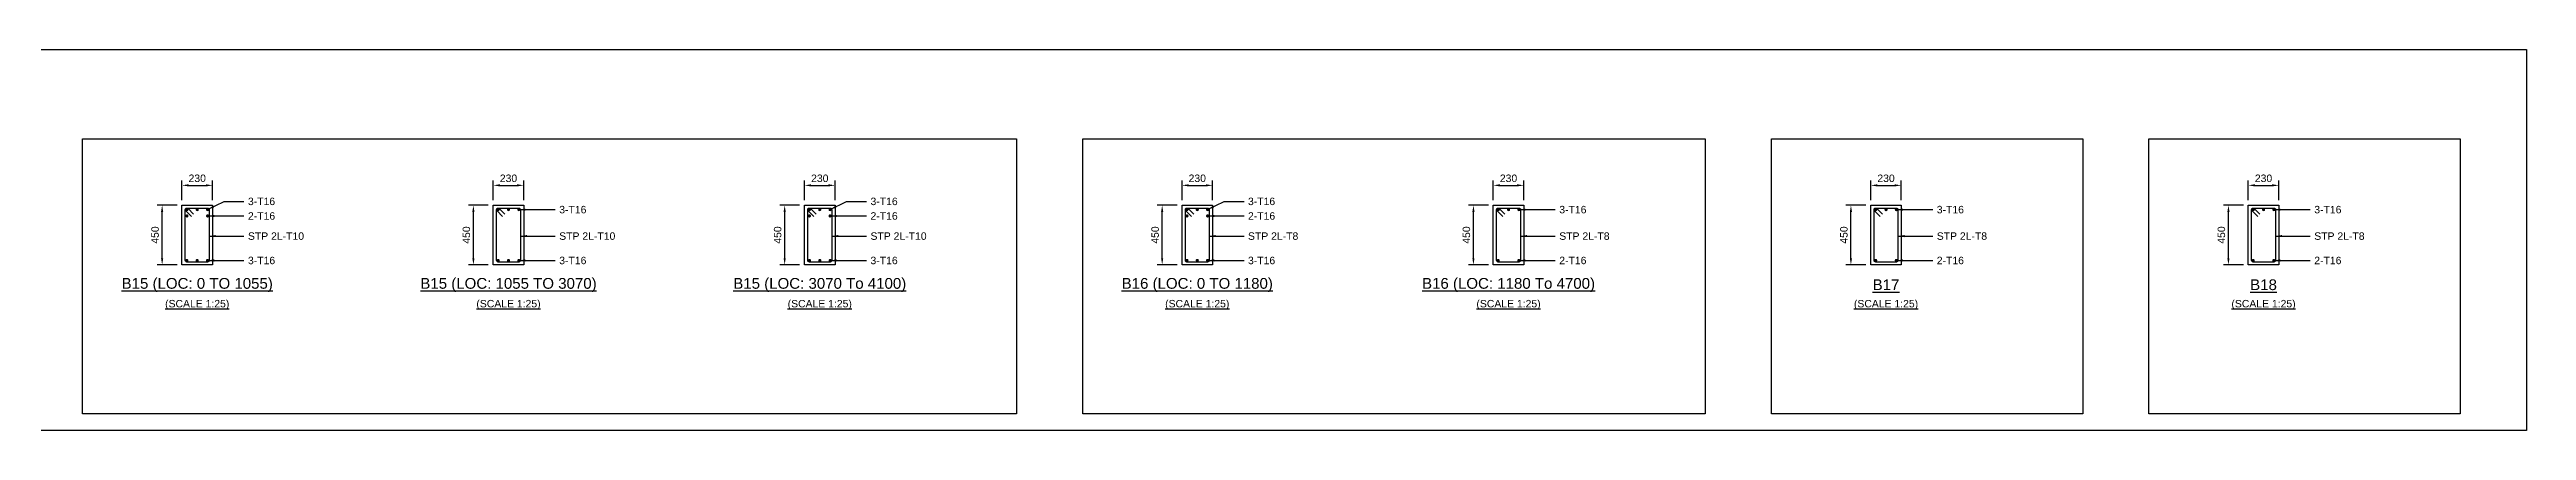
# Model space of a CAD drawing. Header units: inches. Extents: x -2000 to 143800, y -765100 to 3300.
# Drawn here: x 57400 to 132200, y -235200 to -223700 of the extents above; entities that cross this region are included whole.
import ezdxf
from ezdxf.enums import TextEntityAlignment as Align

# ---------------------------------------------------------------- set-up
doc = ezdxf.new("R2010")
doc.units = ezdxf.units.IN
doc.header["$LTSCALE"] = 1000
doc.header["$MEASUREMENT"] = 0
for name, color, linetype in [('Concrete Line', 2, 'Continuous'), ('Dimension', 31, 'Continuous'), ('Labels', 4, 'Continuous'), ('Link', 225, 'Continuous'), ('Reinforcement', 4, 'Continuous'), ('Schedule Border', 60, 'Continuous'), ('Text', 31, 'Continuous')]:
    doc.layers.add(name, color=color, linetype=linetype)
doc.styles.add('SC-SansSerif', font='SansSerif')
doc.dimstyles.new('SCBBSDimStyl', dxfattribs={"dimtxt": 225, "dimasz": 200, "dimexe": 150, "dimexo": 150, "dimgap": 100, "dimtad": 1, "dimtoh": 1, "dimdec": 0, "dimzin": 0, "dimdsep": 46, "dimtxsty": 'SC-SansSerif', "dimcen": 0.09, "dimclrd": 8, "dimclre": 8, "dimclrt": 31, "dimadec": 0, "dimazin": 0, "dimtfac": 1, "dimtdec": 0, "dimtix": 1, "dimtofl": 0, "dimtmove": 0, "dimatfit": 3, "dimfxl": 1, "dimtolj": 1, "dimtzin": 0, "dimarcsym": 0})

# ---------------------------------------------------------------- blocks, each defined once
blk = doc.blocks.new('*D157')
at = {"color": 8, "linetype": 'ByBlock', "lineweight": -2}
for p, q in [((61400, -228250), (61400, -227650)), ((61600, -227800), (62120, -227800)), ((62320, -228250), (62320, -227650))]:
    blk.add_line(p, q, dxfattribs=at)
at = {"color": 8}
for points in [[(61400, -227800), (61600, -227767), (61600, -227833)], [(62320, -227800), (62120, -227833), (62120, -227767)]]:
    blk.add_solid(points, dxfattribs=at)
at = {"layer": 'DEFPOINTS', "color": 31}
for p in [(61400, -227800), (61400, -228400), (62320, -228400)]:
    blk.add_point(p, dxfattribs=at)
at = {"color": 31, "insert": (61860, -227588), "char_height": 225, "attachment_point": 5, "style": 'SC-SansSerif'}
blk.add_mtext('\\A1;230', dxfattribs=at)
blk = doc.blocks.new('*D158')
at = {"color": 8, "linetype": 'ByBlock', "lineweight": -2}
for p, q in [((61250, -228400), (60650, -228400)), ((60800, -230000), (60800, -228600)), ((61250, -230200), (60650, -230200))]:
    blk.add_line(p, q, dxfattribs=at)
at = {"color": 8}
for points in [[(60800, -228400), (60833, -228600), (60767, -228600)], [(60800, -230200), (60767, -230000), (60833, -230000)]]:
    blk.add_solid(points, dxfattribs=at)
at = {"layer": 'DEFPOINTS', "color": 31}
for p in [(61400, -228400), (60800, -230200), (61400, -230200)]:
    blk.add_point(p, dxfattribs=at)
at = {"color": 31, "insert": (60588, -229300), "char_height": 225, "attachment_point": 5, "rotation": 90, "style": 'SC-SansSerif'}
blk.add_mtext('\\A1;450', dxfattribs=at)
blk = doc.blocks.new('*D159')
at = {"color": 8, "linetype": 'ByBlock', "lineweight": -2}
for p, q in [((70800, -228250), (70800, -227650)), ((71000, -227800), (71520, -227800)), ((71720, -228250), (71720, -227650))]:
    blk.add_line(p, q, dxfattribs=at)
at = {"color": 8}
for points in [[(70800, -227800), (71000, -227767), (71000, -227833)], [(71720, -227800), (71520, -227833), (71520, -227767)]]:
    blk.add_solid(points, dxfattribs=at)
at = {"layer": 'DEFPOINTS', "color": 31}
for p in [(70800, -227800), (70800, -228400), (71720, -228400)]:
    blk.add_point(p, dxfattribs=at)
at = {"color": 31, "insert": (71260, -227588), "char_height": 225, "attachment_point": 5, "style": 'SC-SansSerif'}
blk.add_mtext('\\A1;230', dxfattribs=at)
blk = doc.blocks.new('*D160')
at = {"color": 8, "linetype": 'ByBlock', "lineweight": -2}
for p, q in [((70650, -228400), (70050, -228400)), ((70200, -230000), (70200, -228600)), ((70650, -230200), (70050, -230200))]:
    blk.add_line(p, q, dxfattribs=at)
at = {"color": 8}
for points in [[(70200, -228400), (70233, -228600), (70167, -228600)], [(70200, -230200), (70167, -230000), (70233, -230000)]]:
    blk.add_solid(points, dxfattribs=at)
at = {"layer": 'DEFPOINTS', "color": 31}
for p in [(70800, -228400), (70200, -230200), (70800, -230200)]:
    blk.add_point(p, dxfattribs=at)
at = {"color": 31, "insert": (69988, -229300), "char_height": 225, "attachment_point": 5, "rotation": 90, "style": 'SC-SansSerif'}
blk.add_mtext('\\A1;450', dxfattribs=at)
blk = doc.blocks.new('*D161')
at = {"color": 8, "linetype": 'ByBlock', "lineweight": -2}
for p, q in [((80200, -228250), (80200, -227650)), ((80400, -227800), (80920, -227800)), ((81120, -228250), (81120, -227650))]:
    blk.add_line(p, q, dxfattribs=at)
at = {"color": 8}
for points in [[(80200, -227800), (80400, -227767), (80400, -227833)], [(81120, -227800), (80920, -227833), (80920, -227767)]]:
    blk.add_solid(points, dxfattribs=at)
at = {"layer": 'DEFPOINTS', "color": 31}
for p in [(80200, -227800), (80200, -228400), (81120, -228400)]:
    blk.add_point(p, dxfattribs=at)
at = {"color": 31, "insert": (80660, -227588), "char_height": 225, "attachment_point": 5, "style": 'SC-SansSerif'}
blk.add_mtext('\\A1;230', dxfattribs=at)
blk = doc.blocks.new('*D162')
at = {"color": 8, "linetype": 'ByBlock', "lineweight": -2}
for p, q in [((80050, -228400), (79450, -228400)), ((79600, -230000), (79600, -228600)), ((80050, -230200), (79450, -230200))]:
    blk.add_line(p, q, dxfattribs=at)
at = {"color": 8}
for points in [[(79600, -228400), (79633, -228600), (79567, -228600)], [(79600, -230200), (79567, -230000), (79633, -230000)]]:
    blk.add_solid(points, dxfattribs=at)
at = {"layer": 'DEFPOINTS', "color": 31}
for p in [(80200, -228400), (79600, -230200), (80200, -230200)]:
    blk.add_point(p, dxfattribs=at)
at = {"color": 31, "insert": (79388, -229300), "char_height": 225, "attachment_point": 5, "rotation": 90, "style": 'SC-SansSerif'}
blk.add_mtext('\\A1;450', dxfattribs=at)
blk = doc.blocks.new('*D163')
at = {"color": 8, "linetype": 'ByBlock', "lineweight": -2}
for p, q in [((91600, -228250), (91600, -227650)), ((91800, -227800), (92320, -227800)), ((92520, -228250), (92520, -227650))]:
    blk.add_line(p, q, dxfattribs=at)
at = {"color": 8}
for points in [[(91600, -227800), (91800, -227767), (91800, -227833)], [(92520, -227800), (92320, -227833), (92320, -227767)]]:
    blk.add_solid(points, dxfattribs=at)
at = {"layer": 'DEFPOINTS', "color": 31}
for p in [(91600, -227800), (91600, -228400), (92520, -228400)]:
    blk.add_point(p, dxfattribs=at)
at = {"color": 31, "insert": (92060, -227588), "char_height": 225, "attachment_point": 5, "style": 'SC-SansSerif'}
blk.add_mtext('\\A1;230', dxfattribs=at)
blk = doc.blocks.new('*D164')
at = {"color": 8, "linetype": 'ByBlock', "lineweight": -2}
for p, q in [((91450, -228400), (90850, -228400)), ((91000, -230000), (91000, -228600)), ((91450, -230200), (90850, -230200))]:
    blk.add_line(p, q, dxfattribs=at)
at = {"color": 8}
for points in [[(91000, -228400), (91033, -228600), (90967, -228600)], [(91000, -230200), (90967, -230000), (91033, -230000)]]:
    blk.add_solid(points, dxfattribs=at)
at = {"layer": 'DEFPOINTS', "color": 31}
for p in [(91600, -228400), (91000, -230200), (91600, -230200)]:
    blk.add_point(p, dxfattribs=at)
at = {"color": 31, "insert": (90788, -229300), "char_height": 225, "attachment_point": 5, "rotation": 90, "style": 'SC-SansSerif'}
blk.add_mtext('\\A1;450', dxfattribs=at)
blk = doc.blocks.new('*D165')
at = {"color": 8, "linetype": 'ByBlock', "lineweight": -2}
for p, q in [((101000, -228250), (101000, -227650)), ((101200, -227800), (101720, -227800)), ((101920, -228250), (101920, -227650))]:
    blk.add_line(p, q, dxfattribs=at)
at = {"color": 8}
for points in [[(101000, -227800), (101200, -227767), (101200, -227833)], [(101920, -227800), (101720, -227833), (101720, -227767)]]:
    blk.add_solid(points, dxfattribs=at)
at = {"layer": 'DEFPOINTS', "color": 31}
for p in [(101000, -227800), (101000, -228400), (101920, -228400)]:
    blk.add_point(p, dxfattribs=at)
at = {"color": 31, "insert": (101460, -227588), "char_height": 225, "attachment_point": 5, "style": 'SC-SansSerif'}
blk.add_mtext('\\A1;230', dxfattribs=at)
blk = doc.blocks.new('*D166')
at = {"color": 8, "linetype": 'ByBlock', "lineweight": -2}
for p, q in [((100850, -228400), (100250, -228400)), ((100400, -230000), (100400, -228600)), ((100850, -230200), (100250, -230200))]:
    blk.add_line(p, q, dxfattribs=at)
at = {"color": 8}
for points in [[(100400, -228400), (100433, -228600), (100367, -228600)], [(100400, -230200), (100367, -230000), (100433, -230000)]]:
    blk.add_solid(points, dxfattribs=at)
at = {"layer": 'DEFPOINTS', "color": 31}
for p in [(101000, -228400), (100400, -230200), (101000, -230200)]:
    blk.add_point(p, dxfattribs=at)
at = {"color": 31, "insert": (100188, -229300), "char_height": 225, "attachment_point": 5, "rotation": 90, "style": 'SC-SansSerif'}
blk.add_mtext('\\A1;450', dxfattribs=at)
blk = doc.blocks.new('*D167')
at = {"color": 8, "linetype": 'ByBlock', "lineweight": -2}
for p, q in [((112400, -228250), (112400, -227650)), ((112600, -227800), (113120, -227800)), ((113320, -228250), (113320, -227650))]:
    blk.add_line(p, q, dxfattribs=at)
at = {"color": 8}
for points in [[(112400, -227800), (112600, -227767), (112600, -227833)], [(113320, -227800), (113120, -227833), (113120, -227767)]]:
    blk.add_solid(points, dxfattribs=at)
at = {"layer": 'DEFPOINTS', "color": 31}
for p in [(112400, -227800), (112400, -228400), (113320, -228400)]:
    blk.add_point(p, dxfattribs=at)
at = {"color": 31, "insert": (112860, -227588), "char_height": 225, "attachment_point": 5, "style": 'SC-SansSerif'}
blk.add_mtext('\\A1;230', dxfattribs=at)
blk = doc.blocks.new('*D168')
at = {"color": 8, "linetype": 'ByBlock', "lineweight": -2}
for p, q in [((112250, -228400), (111650, -228400)), ((111800, -230000), (111800, -228600)), ((112250, -230200), (111650, -230200))]:
    blk.add_line(p, q, dxfattribs=at)
at = {"color": 8}
for points in [[(111800, -228400), (111833, -228600), (111767, -228600)], [(111800, -230200), (111767, -230000), (111833, -230000)]]:
    blk.add_solid(points, dxfattribs=at)
at = {"layer": 'DEFPOINTS', "color": 31}
for p in [(112400, -228400), (111800, -230200), (112400, -230200)]:
    blk.add_point(p, dxfattribs=at)
at = {"color": 31, "insert": (111588, -229300), "char_height": 225, "attachment_point": 5, "rotation": 90, "style": 'SC-SansSerif'}
blk.add_mtext('\\A1;450', dxfattribs=at)
blk = doc.blocks.new('*D169')
at = {"color": 8, "linetype": 'ByBlock', "lineweight": -2}
for p, q in [((123800, -228250), (123800, -227650)), ((124000, -227800), (124520, -227800)), ((124720, -228250), (124720, -227650))]:
    blk.add_line(p, q, dxfattribs=at)
at = {"color": 8}
for points in [[(123800, -227800), (124000, -227767), (124000, -227833)], [(124720, -227800), (124520, -227833), (124520, -227767)]]:
    blk.add_solid(points, dxfattribs=at)
at = {"layer": 'DEFPOINTS', "color": 31}
for p in [(123800, -227800), (123800, -228400), (124720, -228400)]:
    blk.add_point(p, dxfattribs=at)
at = {"color": 31, "insert": (124260, -227588), "char_height": 225, "attachment_point": 5, "style": 'SC-SansSerif'}
blk.add_mtext('\\A1;230', dxfattribs=at)
blk = doc.blocks.new('*D170')
at = {"color": 8, "linetype": 'ByBlock', "lineweight": -2}
for p, q in [((123650, -228400), (123050, -228400)), ((123200, -230000), (123200, -228600)), ((123650, -230200), (123050, -230200))]:
    blk.add_line(p, q, dxfattribs=at)
at = {"color": 8}
for points in [[(123200, -228400), (123233, -228600), (123167, -228600)], [(123200, -230200), (123167, -230000), (123233, -230000)]]:
    blk.add_solid(points, dxfattribs=at)
at = {"layer": 'DEFPOINTS', "color": 31}
for p in [(123800, -228400), (123200, -230200), (123800, -230200)]:
    blk.add_point(p, dxfattribs=at)
at = {"color": 31, "insert": (122988, -229300), "char_height": 225, "attachment_point": 5, "rotation": 90, "style": 'SC-SansSerif'}
blk.add_mtext('\\A1;450', dxfattribs=at)

msp = doc.modelspace()

# ---------------------------------------------------------------- linework, layer by layer
at = {"layer": 'Concrete Line'}
for points in [[(61400, -228400), (62320, -228400), (62320, -230200), (61400, -230200)], [(70800, -228400), (71720, -228400), (71720, -230200), (70800, -230200)], [(80200, -228400), (81120, -228400), (81120, -230200), (80200, -230200)], [(91600, -228400), (92520, -228400), (92520, -230200), (91600, -230200)], [(101000, -228400), (101920, -228400), (101920, -230200), (101000, -230200)], [(112400, -228400), (113320, -228400), (113320, -230200), (112400, -230200)], [(123800, -228400), (124720, -228400), (124720, -230200), (123800, -230200)]]:
    msp.add_lwpolyline(points, close=True, dxfattribs=at)
at = {"layer": 'Link'}
for points in [[(61683.8, -228735.6), (61514.1, -228565.9, -0.6681786), (61548, -228484), (62172, -228484, -0.4142136), (62220, -228532), (62220, -230068, -0.4142136), (62172, -230116), (61548, -230116, -0.4142136), (61500, -230068), (61500, -228532, -0.6681786), (61581.9, -228498.1), (61751.7, -228667.8)], [(71083.8, -228735.6), (70914.1, -228565.9, -0.6681786), (70948, -228484), (71572, -228484, -0.4142136), (71620, -228532), (71620, -230068, -0.4142136), (71572, -230116), (70948, -230116, -0.4142136), (70900, -230068), (70900, -228532, -0.6681786), (70981.9, -228498.1), (71151.7, -228667.8)], [(80483.8, -228735.6), (80314.1, -228565.9, -0.6681786), (80348, -228484), (80972, -228484, -0.4142136), (81020, -228532), (81020, -230068, -0.4142136), (80972, -230116), (80348, -230116, -0.4142136), (80300, -230068), (80300, -228532, -0.6681786), (80381.9, -228498.1), (80551.7, -228667.8)], [(91883.8, -228735.6), (91714.1, -228565.9, -0.6681786), (91748, -228484), (92372, -228484, -0.4142136), (92420, -228532), (92420, -230068, -0.4142136), (92372, -230116), (91748, -230116, -0.4142136), (91700, -230068), (91700, -228532, -0.6681786), (91781.9, -228498.1), (91951.7, -228667.8)], [(101283.8, -228735.6), (101114.1, -228565.9, -0.6681786), (101148, -228484), (101772, -228484, -0.4142136), (101820, -228532), (101820, -230068, -0.4142136), (101772, -230116), (101148, -230116, -0.4142136), (101100, -230068), (101100, -228532, -0.6681786), (101181.9, -228498.1), (101351.7, -228667.8)], [(112683.8, -228735.6), (112514.1, -228565.9, -0.6681786), (112548, -228484), (113172, -228484, -0.4142136), (113220, -228532), (113220, -230068, -0.4142136), (113172, -230116), (112548, -230116, -0.4142136), (112500, -230068), (112500, -228532, -0.6681786), (112581.9, -228498.1), (112751.7, -228667.8)], [(124083.8, -228735.6), (123914.1, -228565.9, -0.6681786), (123948, -228484), (124572, -228484, -0.4142136), (124620, -228532), (124620, -230068, -0.4142136), (124572, -230116), (123948, -230116, -0.4142136), (123900, -230068), (123900, -228532, -0.6681786), (123981.9, -228498.1), (124151.7, -228667.8)]]:
    msp.add_lwpolyline(points, format="xyb", dxfattribs=at)
at = {"layer": 'Reinforcement', "const_width": 48}
for points in [[(61524, -228532, 1), (61572, -228532, 1)], [(61524, -228724, 1), (61572, -228724, 1)], [(61836, -228532, 1), (61884, -228532, 1)], [(62148, -228532, 1), (62196, -228532, 1)], [(62148, -228724, 1), (62196, -228724, 1)], [(70924, -228532, 1), (70972, -228532, 1)], [(71236, -228532, 1), (71284, -228532, 1)], [(71548, -228532, 1), (71596, -228532, 1)], [(80324, -228532, 1), (80372, -228532, 1)], [(80324, -228724, 1), (80372, -228724, 1)], [(80636, -228532, 1), (80684, -228532, 1)], [(80948, -228532, 1), (80996, -228532, 1)], [(80948, -228724, 1), (80996, -228724, 1)], [(91724, -228532, 1), (91772, -228532, 1)], [(91724, -228724, 1), (91772, -228724, 1)], [(92036, -228532, 1), (92084, -228532, 1)], [(92348, -228532, 1), (92396, -228532, 1)], [(92348, -228724, 1), (92396, -228724, 1)], [(101124, -228532, 1), (101172, -228532, 1)], [(101436, -228532, 1), (101484, -228532, 1)], [(101748, -228532, 1), (101796, -228532, 1)], [(112524, -228532, 1), (112572, -228532, 1)], [(112836, -228532, 1), (112884, -228532, 1)], [(113148, -228532, 1), (113196, -228532, 1)], [(123924, -228532, 1), (123972, -228532, 1)], [(124236, -228532, 1), (124284, -228532, 1)], [(124548, -228532, 1), (124596, -228532, 1)], [(61524, -230068, 1), (61572, -230068, 1)], [(61836, -230068, 1), (61884, -230068, 1)], [(62148, -230068, 1), (62196, -230068, 1)], [(70924, -230068, 1), (70972, -230068, 1)], [(71236, -230068, 1), (71284, -230068, 1)], [(71548, -230068, 1), (71596, -230068, 1)], [(80324, -230068, 1), (80372, -230068, 1)], [(80636, -230068, 1), (80684, -230068, 1)], [(80948, -230068, 1), (80996, -230068, 1)], [(91724, -230068, 1), (91772, -230068, 1)], [(92036, -230068, 1), (92084, -230068, 1)], [(92348, -230068, 1), (92396, -230068, 1)], [(101124, -230068, 1), (101172, -230068, 1)], [(101748, -230068, 1), (101796, -230068, 1)], [(112524, -230068, 1), (112572, -230068, 1)], [(113148, -230068, 1), (113196, -230068, 1)], [(123924, -230068, 1), (123972, -230068, 1)], [(124548, -230068, 1), (124596, -230068, 1)]]:
    msp.add_lwpolyline(points, format="xyb", close=True, dxfattribs=at)
at = {"layer": 'Schedule Border'}
for points in [[(-2000, -223700), (132200, -223700), (132200, -235200), (-2000, -235200)], [(58400, -226400), (86600, -226400), (86600, -234700), (58400, -234700)], [(88600, -226400), (107400, -226400), (107400, -234700), (88600, -234700)], [(109400, -226400), (118800, -226400), (118800, -234700), (109400, -234700)], [(120800, -226400), (130200, -226400), (130200, -234700), (120800, -234700)]]:
    msp.add_lwpolyline(points, close=True, dxfattribs=at)

# ---------------------------------------------------------------- texts
at = {"layer": 'Labels', "style": 'SC-SansSerif'}
for s, p in [('%%uB15 (LOC: 0 TO 1055)', (61860, -230800)), ('%%uB15 (LOC: 1055 TO 3070)', (71260, -230800)), ('%%uB15 (LOC: 3070 To 4100)', (80660, -230800)), ('%%uB16 (LOC: 0 TO 1180)', (92060, -230800)), ('%%uB16 (LOC: 1180 To 4700)', (101460, -230800)), ('%%uB17', (112860, -230800)), ('%%uB18', (124260, -230800))]:
    msp.add_text(s, height=325, dxfattribs=at).set_placement(p, align=Align.MIDDLE)
at = {"layer": 'Text', "style": 'SC-SansSerif'}
for s, p in [('3-T16', (63392, -228284)), ('2-T16', (63392, -228724)), ('3-T16', (72792, -228532)), ('3-T16', (82192, -228284)), ('2-T16', (82192, -228724)), ('3-T16', (93592, -228284)), ('2-T16', (93592, -228724)), ('3-T16', (102992, -228532)), ('3-T16', (114392, -228532)), ('3-T16', (125792, -228532)), ('STP 2L-T10', (63392, -229332)), ('STP 2L-T10', (72792, -229332)), ('STP 2L-T10', (82192, -229332)), ('STP 2L-T8', (93592, -229332)), ('STP 2L-T8', (102992, -229332)), ('STP 2L-T8', (114392, -229332)), ('STP 2L-T8', (125792, -229332)), ('3-T16', (63392, -230068)), ('3-T16', (72792, -230068)), ('3-T16', (82192, -230068)), ('3-T16', (93592, -230068)), ('2-T16', (102992, -230068)), ('2-T16', (114392, -230068)), ('2-T16', (125792, -230068))]:
    msp.add_text(s, height=225, dxfattribs=at).set_placement(p, align=Align.MIDDLE_LEFT)
for p in [(61860, -231400), (71260, -231400), (80660, -231400), (92060, -231400), (101460, -231400), (112860, -231400), (124260, -231400)]:
    msp.add_text('%%u(SCALE 1:25)', height=225, dxfattribs=at).set_placement(p, align=Align.MIDDLE)

# ---------------------------------------------------------------- dimensions: what is measured, and where the dimension line sits
at = {"layer": 'Dimension'}
for base, p1, p2, angle, text, picture, middle in [((62320, -227800), (61400, -228400), (62320, -228400), 0, '230', '*D157', (61860, -227800)), ((71720, -227800), (70800, -228400), (71720, -228400), 0, '230', '*D159', (71260, -227800)), ((81120, -227800), (80200, -228400), (81120, -228400), 0, '230', '*D161', (80660, -227800)), ((92520, -227800), (91600, -228400), (92520, -228400), 0, '230', '*D163', (92060, -227800)), ((101920, -227800), (101000, -228400), (101920, -228400), 0, '230', '*D165', (101460, -227800)), ((113320, -227800), (112400, -228400), (113320, -228400), 0, '230', '*D167', (112860, -227800)), ((124720, -227800), (123800, -228400), (124720, -228400), 0, '230', '*D169', (124260, -227800)), ((60800, -228400), (61400, -230200), (61400, -228400), 90, '450', '*D158', (60800, -229300)), ((70200, -228400), (70800, -230200), (70800, -228400), 90, '450', '*D160', (70200, -229300)), ((79600, -228400), (80200, -230200), (80200, -228400), 90, '450', '*D162', (79600, -229300)), ((91000, -228400), (91600, -230200), (91600, -228400), 90, '450', '*D164', (91000, -229300)), ((100400, -228400), (101000, -230200), (101000, -228400), 90, '450', '*D166', (100400, -229300)), ((111800, -228400), (112400, -230200), (112400, -228400), 90, '450', '*D168', (111800, -229300)), ((123200, -228400), (123800, -230200), (123800, -228400), 90, '450', '*D170', (123200, -229300))]:
    dim = msp.add_linear_dim(base=base, p1=p1, p2=p2, angle=angle, text=text, dimstyle='SCBBSDimStyl', override={"dimjust": 0}, dxfattribs=at)
    dim.commit()
    dim.dimension.update_dxf_attribs({"geometry": picture, "text_midpoint": middle, "dimtype": 129})

# ---------------------------------------------------------------- leaders
at = {"layer": 'Dimension', "color": 8}
for points in [[(62172, -228532), (62672, -228284), (63272, -228284)], [(62172, -228724), (62672, -228724), (63272, -228724)], [(71572, -228532), (72072, -228532), (72672, -228532)], [(80972, -228532), (81472, -228284), (82072, -228284)], [(80972, -228724), (81472, -228724), (82072, -228724)], [(92372, -228532), (92872, -228284), (93472, -228284)], [(92372, -228724), (92872, -228724), (93472, -228724)], [(101772, -228532), (102272, -228532), (102872, -228532)], [(113172, -228532), (113672, -228532), (114272, -228532)], [(124572, -228532), (125072, -228532), (125672, -228532)], [(62220, -229332), (63272, -229332)], [(71620, -229332), (72672, -229332)], [(81020, -229332), (82072, -229332)], [(92420, -229332), (93472, -229332)], [(101820, -229332), (102872, -229332)], [(113220, -229332), (114272, -229332)], [(124620, -229332), (125672, -229332)], [(62172, -230068), (62672, -230068), (63272, -230068)], [(71572, -230068), (72072, -230068), (72672, -230068)], [(80972, -230068), (81472, -230068), (82072, -230068)], [(92372, -230068), (92872, -230068), (93472, -230068)], [(101772, -230068), (102272, -230068), (102872, -230068)], [(113172, -230068), (113672, -230068), (114272, -230068)], [(124572, -230068), (125072, -230068), (125672, -230068)]]:
    msp.add_leader(points, dimstyle='SCBBSDimStyl', dxfattribs=at)

doc.saveas('drawing.dxf')
